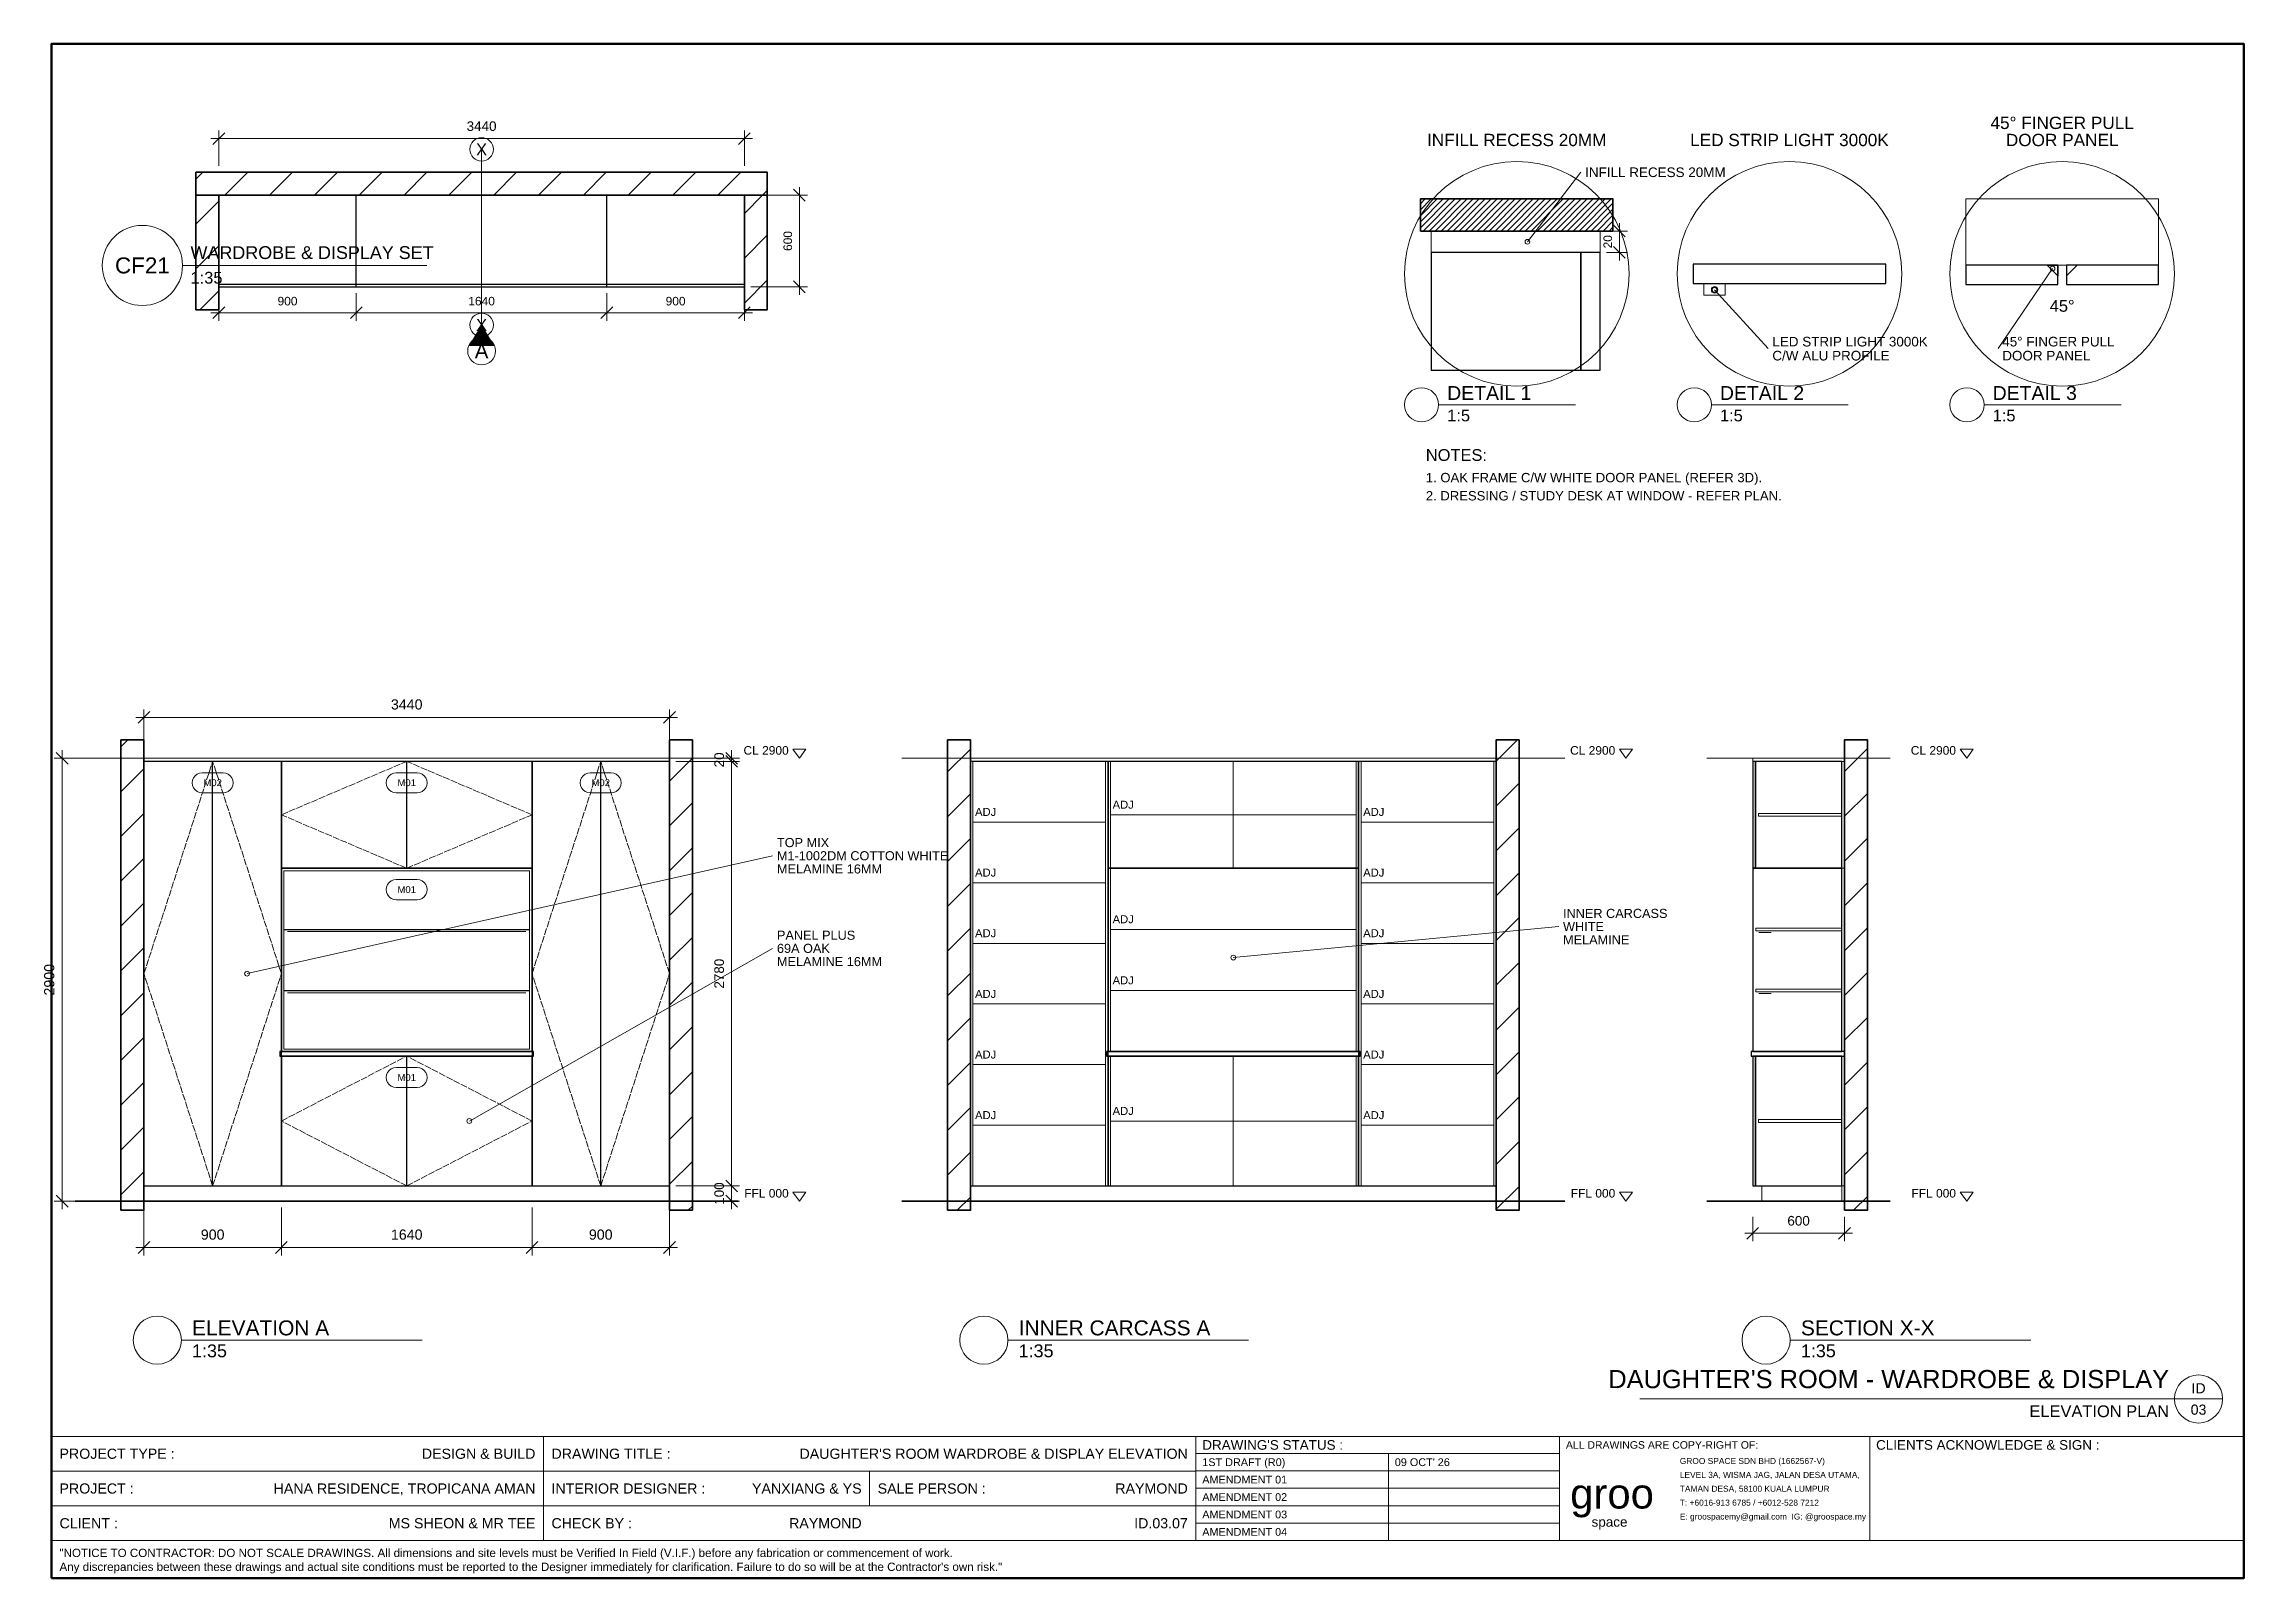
# Model space of a CAD drawing. Header units: millimetres. Extents: x 4 to 415, y 5 to 292.
import ezdxf
from ezdxf.enums import TextEntityAlignment as Align

# ---------------------------------------------------------------- set-up
doc = ezdxf.new("R2010")
doc.units = ezdxf.units.MM
doc.linetypes.add('DASHED', pattern=[1.524, 1.27, -0.254])
for name, color, linetype, lineweight in [('0-SHEET', 7, 'CONTINUOUS', 50), ('0-TITLE', 7, 'CONTINUOUS', 18), ('0-TITLE-TXT', 7, 'CONTINUOUS', 13), ('A-WALL', 250, 'CONTINUOUS', 35), ('I-CEIL', 7, 'CONTINUOUS', 18), ('I-DIM', 5, 'CONTINUOUS', 13), ('I-JOIN', 6, 'CONTINUOUS', 25), ('I-JOIN-ELEV', 7, 'CONTINUOUS', 25), ('I-JOIN-HATCH', 8, 'CONTINUOUS', 9), ('I-JOIN-HIDDEN', 6, 'DASHED', 13), ('I-JOIN-THIN', 7, 'CONTINUOUS', 13), ('I-LITE', 1, 'CONTINUOUS', 18), ('I-NOTE', 1, 'CONTINUOUS', 13), ('I-SYMB', 6, 'CONTINUOUS', 18), ('I-TAG', 5, 'CONTINUOUS', 13), ('I-TEXT', 7, 'CONTINUOUS', 13)]:
    doc.layers.add(name, color=color, linetype=linetype, lineweight=lineweight)
doc.styles.get("Standard").update_dxf_attribs({"font": 'arial.ttf'})

msp = doc.modelspace()

# ---------------------------------------------------------------- hatches: boundary and pattern name
at = {"layer": 'I-JOIN-HATCH'}
h = msp.add_hatch(dxfattribs=at)
h.set_pattern_fill('ANSI31', scale=1.8667)
h.paths.add_polyline_path([(32, 263.71), (138.86, 263.71), (138.86, 268), (32, 268)])
h = msp.add_hatch(dxfattribs=at)
h.set_pattern_fill('ANSI31', scale=1.8667)
h.paths.add_polyline_path([(32, 242.29), (36.29, 242.29), (36.29, 263.71), (32, 263.71)])
h = msp.add_hatch(dxfattribs=at)
h.set_pattern_fill('ANSI31', scale=1.8667)
h.paths.add_polyline_path([(134.57, 242.29), (138.86, 242.29), (138.86, 263.71), (134.57, 263.71)])
h = msp.add_hatch(dxfattribs=at)
h.set_pattern_fill('ANSI31', scale=0.25)
h.paths.add_polyline_path([(261, 257), (297, 257), (297, 263), (261, 263)])
h = msp.add_hatch(dxfattribs=at)
h.set_pattern_fill('ANSI31', scale=1.8667)
h.paths.add_polyline_path([(18, 73.79), (22.29, 73.79), (22.29, 161.79), (18, 161.79)])
h = msp.add_hatch(dxfattribs=at)
h.set_pattern_fill('ANSI31', scale=1.8667)
h.paths.add_polyline_path([(120.57, 73.79), (124.86, 73.79), (124.86, 161.79), (120.57, 161.79)])
h = msp.add_hatch(dxfattribs=at)
h.set_pattern_fill('ANSI31', scale=1.8667)
h.paths.add_polyline_path([(172.57, 73.79), (176.86, 73.79), (176.86, 161.79), (172.57, 161.79)])
h = msp.add_hatch(dxfattribs=at)
h.set_pattern_fill('ANSI31', scale=1.8667)
h.paths.add_polyline_path([(275.14, 73.79), (279.43, 73.79), (279.43, 161.79), (275.14, 161.79)])
h = msp.add_hatch(dxfattribs=at)
h.set_pattern_fill('ANSI31', scale=1.86667)
h.paths.add_polyline_path([(340.29, 73.79), (344.57, 73.79), (344.57, 161.79), (340.29, 161.79)])
at = {"layer": 'I-SYMB'}
h = msp.add_hatch(color=6, dxfattribs=at)
h.dxf.hatch_style = 1
h.paths.add_polyline_path([(85.43, 239.51), (83.01, 235.51), (87.85, 235.51)])

# ---------------------------------------------------------------- linework, layer by layer
at = {"layer": '0-SHEET'}
msp.add_lwpolyline([(5, 5), (415, 5), (415, 292), (5, 292)], close=True, dxfattribs=at)
at = {"layer": '0-TITLE'}
for p, q in [((5, 31.5), (415, 31.5)), ((97, 12), (97, 31.5)), ((219, 12), (219, 31.5)), ((287, 12), (287, 31.5)), ((345, 12), (345, 31.5)), ((5, 25), (219, 25)), ((158, 18.5), (158, 25)), ((219, 28.3), (287, 28.3)), ((219, 25.04), (287, 25.04)), ((255, 12), (255, 28.3)), ((219, 21.78), (287, 21.78)), ((5, 18.5), (219, 18.5)), ((219, 18.52), (287, 18.52)), ((219, 15.26), (287, 15.26)), ((5, 12), (415, 12))]:
    msp.add_line(p, q, dxfattribs=at)
at = {"layer": 'A-WALL'}
for p, q in [((9.43, 75.5), (133.43, 75.5)), ((164, 75.5), (288, 75.5)), ((314.57, 75.5), (348.86, 75.5))]:
    msp.add_line(p, q, dxfattribs=at)
for points in [[(32, 263.71), (138.86, 263.71), (138.86, 268), (32, 268)], [(32, 242.29), (36.29, 242.29), (36.29, 263.71), (32, 263.71)], [(134.57, 242.29), (138.86, 242.29), (138.86, 263.71), (134.57, 263.71)], [(261, 257), (297, 257), (297, 263), (261, 263)], [(18, 73.79), (22.29, 73.79), (22.29, 161.79), (18, 161.79)], [(120.57, 73.79), (124.86, 73.79), (124.86, 161.79), (120.57, 161.79)], [(172.57, 73.79), (176.86, 73.79), (176.86, 161.79), (172.57, 161.79)], [(275.14, 73.79), (279.43, 73.79), (279.43, 161.79), (275.14, 161.79)], [(340.29, 73.79), (344.57, 73.79), (344.57, 161.79), (340.29, 161.79)]]:
    msp.add_lwpolyline(points, close=True, dxfattribs=at)
at = {"layer": 'I-CEIL'}
for p, q in [((9.43, 158.36), (133.43, 158.36)), ((164, 158.36), (288, 158.36)), ((314.57, 158.36), (348.86, 158.36))]:
    msp.add_line(p, q, dxfattribs=at)
at = {"layer": 'I-DIM'}
for p, q in [((36.29, 269.2), (36.29, 275.79)), ((134.57, 269.2), (134.57, 275.79)), ((34.79, 274.29), (136.07, 274.29)), ((35.19, 273.19), (37.39, 275.39)), ((133.47, 273.19), (135.67, 275.39)), ((135.77, 263.71), (146.36, 263.71)), ((145.96, 262.61), (143.76, 264.81)), ((144.86, 245.07), (144.86, 265.21)), ((295.8, 257), (299.7, 257)), ((299.3, 255.9), (297.1, 258.1)), ((298.2, 251.5), (298.2, 258.5)), ((295.8, 253), (299.7, 253)), ((299.3, 251.9), (297.1, 254.1)), ((145.96, 245.47), (143.76, 247.67)), ((35.19, 240.61), (37.39, 242.81)), ((36.29, 245.37), (36.29, 240.21)), ((60.9, 240.61), (63.1, 242.81)), ((60.9, 240.61), (63.1, 242.81)), ((62, 245.37), (62, 240.21)), ((62, 245.37), (62, 240.21)), ((107.76, 240.61), (109.96, 242.81)), ((107.76, 240.61), (109.96, 242.81)), ((108.86, 245.37), (108.86, 240.21)), ((108.86, 245.37), (108.86, 240.21)), ((133.47, 240.61), (135.67, 242.81)), ((134.57, 245.37), (134.57, 240.21)), ((135.77, 246.57), (146.36, 246.57)), ((34.79, 241.71), (63.5, 241.71)), ((60.5, 241.71), (110.36, 241.71)), ((107.36, 241.71), (136.07, 241.71)), ((20.79, 166.02), (122.07, 166.02)), ((21.19, 164.92), (23.39, 167.12)), ((22.29, 159.56), (22.29, 167.52)), ((119.47, 164.92), (121.67, 167.12)), ((120.57, 159.56), (120.57, 167.52)), ((21.09, 158.36), (5.5, 158.36)), ((8.1, 157.26), (5.9, 159.46)), ((7, 74), (7, 159.86)), ((121.77, 158.36), (133.69, 158.36)), ((121.77, 157.79), (133.69, 157.79)), ((121.77, 157.79), (133.69, 157.79)), ((133.29, 157.26), (131.09, 159.46)), ((133.29, 156.69), (131.09, 158.89)), ((133.29, 156.69), (131.09, 158.89)), ((132.19, 156.29), (132.19, 159.86)), ((132.19, 76.86), (132.19, 159.29)), ((121.77, 78.36), (133.69, 78.36)), ((121.77, 78.36), (133.69, 78.36)), ((133.29, 77.26), (131.09, 79.46)), ((133.29, 77.26), (131.09, 79.46)), ((132.19, 74), (132.19, 79.86)), ((21.09, 75.5), (5.5, 75.5)), ((8.1, 74.4), (5.9, 76.6)), ((22.29, 74.3), (22.29, 65.33)), ((48, 74.3), (48, 65.33)), ((48, 74.3), (48, 65.33)), ((94.86, 74.3), (94.86, 65.33)), ((94.86, 74.3), (94.86, 65.33)), ((120.57, 74.3), (120.57, 65.33)), ((121.77, 75.5), (133.69, 75.5)), ((133.29, 74.4), (131.09, 76.6)), ((322.04, 68.4), (324.24, 70.6)), ((323.14, 72.59), (323.14, 68)), ((339.19, 68.4), (341.39, 70.6)), ((340.29, 72.59), (340.29, 68)), ((20.79, 66.83), (49.5, 66.83)), ((21.19, 65.73), (23.39, 67.93)), ((46.5, 66.83), (96.36, 66.83)), ((46.9, 65.73), (49.1, 67.93)), ((46.9, 65.73), (49.1, 67.93)), ((93.36, 66.83), (122.07, 66.83)), ((93.76, 65.73), (95.96, 67.93)), ((93.76, 65.73), (95.96, 67.93)), ((119.47, 65.73), (121.67, 67.93)), ((321.64, 69.5), (341.79, 69.5))]:
    msp.add_line(p, q, dxfattribs=at)
at = {"layer": 'I-JOIN'}
for p, q in [((36.29, 246.57), (36.29, 263.71)), ((62, 246.57), (62, 263.71)), ((108.86, 246.57), (108.86, 263.71)), ((36.29, 247.09), (134.57, 247.09))]:
    msp.add_line(p, q, dxfattribs=at)
msp.add_lwpolyline([(36.29, 246.57), (134.57, 246.57), (134.57, 263.71), (36.29, 263.71)], close=True, dxfattribs=at)
at = {"layer": 'I-JOIN-ELEV'}
for p, q in [((35.14, 78.36), (35.14, 157.79)), ((71.43, 137.79), (71.43, 157.79)), ((107.71, 78.36), (107.71, 157.79)), ((48.46, 126.36), (94.4, 126.36)), ((48.46, 114.93), (94.4, 114.93)), ((71.43, 78.36), (71.43, 102.64))]:
    msp.add_line(p, q, dxfattribs=at)
for points in [[(263, 231), (291, 231), (291, 253), (263, 253)], [(291, 231), (294.6, 231), (294.6, 253), (291, 253)], [(312, 247.2), (348, 247.2), (348, 250.8), (312, 250.8)], [(363, 247), (380.2, 247), (380.2, 250.6), (363, 250.6)], [(380.2, 250.6), (380.2, 248.6), (378.2, 250.6)], [(381.8, 247), (399, 247), (399, 250.6), (381.8, 250.6)], [(381.8, 250.6), (381.8, 248.6), (383.8, 250.6)], [(22.29, 78.36), (48, 78.36), (48, 157.79), (22.29, 157.79)], [(22.29, 78.36), (120.57, 78.36), (120.57, 157.79), (22.29, 157.79)], [(48, 137.79), (94.86, 137.79), (94.86, 157.79), (48, 157.79)], [(94.86, 78.36), (120.57, 78.36), (120.57, 157.79), (94.86, 157.79)], [(176.86, 78.36), (202.57, 78.36), (202.57, 157.79), (176.86, 157.79)], [(176.86, 78.36), (275.14, 78.36), (275.14, 157.79), (176.86, 157.79)], [(202.57, 137.79), (249.43, 137.79), (249.43, 157.79), (202.57, 157.79)], [(249.43, 78.36), (275.14, 78.36), (275.14, 157.79), (249.43, 157.79)], [(323.14, 137.79), (323.66, 137.79), (323.66, 157.79), (323.14, 157.79)], [(323.66, 137.79), (339.77, 137.79), (339.77, 157.79), (323.66, 157.79)], [(48, 103.5), (94.86, 103.5), (94.86, 137.79), (48, 137.79)], [(202.57, 103.5), (249.43, 103.5), (249.43, 137.79), (202.57, 137.79)], [(323.14, 103.5), (339.77, 103.5), (339.77, 137.79), (323.14, 137.79)], [(47.71, 102.64), (95.14, 102.64), (95.14, 103.5), (47.71, 103.5)], [(202.29, 102.64), (249.71, 102.64), (249.71, 103.5), (202.29, 103.5)], [(322.86, 102.64), (340.29, 102.64), (340.29, 103.5), (322.86, 103.5)], [(48, 78.36), (94.86, 78.36), (94.86, 102.64), (48, 102.64)], [(202.57, 78.36), (249.43, 78.36), (249.43, 102.64), (202.57, 102.64)], [(323.14, 78.36), (323.66, 78.36), (323.66, 102.64), (323.14, 102.64)], [(323.66, 78.36), (339.77, 78.36), (339.77, 102.64), (323.66, 102.64)]]:
    msp.add_lwpolyline(points, close=True, dxfattribs=at)
at = {"layer": 'I-JOIN-HIDDEN'}
for points in [[(35.14, 78.36), (22.29, 118.07), (35.14, 157.79)], [(35.14, 78.36), (48, 118.07), (35.14, 157.79)], [(71.43, 137.79), (48, 147.79), (71.43, 157.79)], [(71.43, 137.79), (94.86, 147.79), (71.43, 157.79)], [(107.71, 78.36), (94.86, 118.07), (107.71, 157.79)], [(107.71, 78.36), (120.57, 118.07), (107.71, 157.79)], [(71.43, 78.36), (48, 90.5), (71.43, 102.64)], [(71.43, 78.36), (94.86, 90.5), (71.43, 102.64)]]:
    msp.add_lwpolyline(points, dxfattribs=at)
at = {"layer": 'I-JOIN-THIN'}
for p, q in [((177.31, 78.36), (177.31, 157.79)), ((202.11, 78.36), (202.11, 157.79)), ((203.03, 137.79), (203.03, 157.79)), ((226, 137.79), (226, 157.79)), ((248.97, 137.79), (248.97, 157.79)), ((249.89, 78.36), (249.89, 157.79)), ((274.69, 78.36), (274.69, 157.79)), ((177.31, 146.44), (202.11, 146.44)), ((203.03, 147.79), (248.97, 147.79)), ((249.89, 146.44), (274.69, 146.44)), ((203.03, 103.5), (203.03, 137.79)), ((248.97, 103.5), (248.97, 137.79)), ((177.31, 135.09), (202.11, 135.09)), ((249.89, 135.09), (274.69, 135.09)), ((177.31, 123.74), (202.11, 123.74)), ((203.03, 126.36), (248.97, 126.36)), ((249.89, 123.74), (274.69, 123.74)), ((177.31, 112.4), (202.11, 112.4)), ((203.03, 114.93), (248.97, 114.93)), ((249.89, 112.4), (274.69, 112.4)), ((177.31, 101.05), (202.11, 101.05)), ((203.03, 78.36), (203.03, 102.64)), ((226, 78.36), (226, 102.64)), ((248.97, 78.36), (248.97, 102.64)), ((249.89, 101.05), (274.69, 101.05)), ((177.31, 89.7), (202.11, 89.7)), ((203.03, 90.5), (248.97, 90.5)), ((249.89, 89.7), (274.69, 89.7))]:
    msp.add_line(p, q, dxfattribs=at)
for points in [[(363, 250.6), (399, 250.6), (399, 263), (363, 263)], [(263, 253), (294.6, 253), (294.6, 257), (263, 257)], [(22.29, 157.79), (120.57, 157.79), (120.57, 158.36), (22.29, 158.36)], [(176.86, 157.79), (275.14, 157.79), (275.14, 158.36), (176.86, 158.36)], [(323.14, 157.79), (340.29, 157.79), (340.29, 158.36), (323.14, 158.36)], [(339.77, 137.79), (340.29, 137.79), (340.29, 157.79), (339.77, 157.79)], [(324.23, 147.53), (339.77, 147.53), (339.77, 148.04), (324.23, 148.04)], [(48.46, 103.96), (94.4, 103.96), (94.4, 137.33), (48.46, 137.33)], [(339.77, 103.5), (340.29, 103.5), (340.29, 137.79), (339.77, 137.79)], [(323.71, 126.1), (339.77, 126.1), (339.77, 126.61), (323.71, 126.61)], [(323.71, 114.67), (339.77, 114.67), (339.77, 115.19), (323.71, 115.19)], [(339.77, 78.36), (340.29, 78.36), (340.29, 102.64), (339.77, 102.64)], [(324.23, 90.24), (339.77, 90.24), (339.77, 90.76), (324.23, 90.76)], [(22.29, 75.5), (120.57, 75.5), (120.57, 78.36), (22.29, 78.36)], [(176.86, 75.5), (275.14, 75.5), (275.14, 78.36), (176.86, 78.36)], [(324.86, 75.5), (339.77, 75.5), (339.77, 78.36), (324.86, 78.36)]]:
    msp.add_lwpolyline(points, close=True, dxfattribs=at)
at = {"layer": 'I-LITE', "color": 1}
for p, q in [((49.14, 125.93), (93.71, 125.93)), ((324.29, 125.79), (326.57, 125.79)), ((49.14, 114.5), (93.71, 114.5)), ((324.29, 114.36), (326.57, 114.36))]:
    msp.add_line(p, q, dxfattribs=at)
msp.add_lwpolyline([(314, 245), (318, 245), (318, 247.2), (314, 247.2)], close=True, dxfattribs=at)
msp.add_circle((316, 246), 0.6, dxfattribs=at)
at = {"layer": 'I-NOTE', "color": 1}
for p, q in [((281, 255), (291, 268)), ((379.2, 250), (369, 235)), ((316, 246), (326, 235)), ((264.4, 224.5), (290, 224.5)), ((315.4, 224.5), (341, 224.5)), ((366.4, 224.5), (392, 224.5))]:
    msp.add_line(p, q, dxfattribs=at)
at = {"layer": 'I-NOTE', "color": 7}
for p, q in [((41.57, 118.07), (139.86, 140.13)), ((226, 121.07), (286.86, 126.87)), ((83.14, 90.5), (139.86, 122.8))]:
    msp.add_line(p, q, dxfattribs=at)
at = {"layer": 'I-NOTE', "color": 1}
for points in [[(144.86, 158.36), (143.66, 160.04), (146.06, 160.04)], [(299.43, 158.36), (298.23, 160.04), (300.63, 160.04)], [(363.14, 158.36), (361.94, 160.04), (364.34, 160.04)], [(144.86, 75.5), (143.66, 77.18), (146.06, 77.18)], [(299.43, 75.5), (298.23, 77.18), (300.63, 77.18)], [(363.14, 75.5), (361.94, 77.18), (364.34, 77.18)]]:
    msp.add_lwpolyline(points, close=True, dxfattribs=at)
for centre, radius in [((279, 249), 21), ((330, 249), 21), ((381, 249), 21), ((281, 255), 0.45), ((379.2, 250), 0.45), ((316, 246), 0.45), ((261.2, 224.5), 3.2), ((312.2, 224.5), 3.2), ((363.2, 224.5), 3.2)]:
    msp.add_circle(centre, radius, dxfattribs=at)
at = {"layer": 'I-NOTE', "color": 7}
for centre in [(226, 121.07), (41.57, 118.07), (83.14, 90.5)]:
    msp.add_circle(centre, 0.45, dxfattribs=at)
at = {"layer": 'I-SYMB', "color": 6}
msp.add_line((85.43, 239.43), (85.43, 272.29), dxfattribs=at)
for centre, radius in [((85.43, 272.29), 2.2), ((85.43, 239.43), 2.2), ((85.43, 234.57), 2.6)]:
    msp.add_circle(centre, radius, dxfattribs=at)
at = {"layer": 'I-TAG'}
for points in [[(33.19, 155.66), (32.71, 155.6), (32.26, 155.41), (31.87, 155.11), (31.57, 154.72), (31.38, 154.27), (31.32, 153.79), (31.38, 153.3), (31.57, 152.85), (31.87, 152.46), (32.26, 152.16), (32.71, 151.97), (33.19, 151.91), (37.09, 151.91), (37.58, 151.97), (38.03, 152.16), (38.42, 152.46), (38.72, 152.85), (38.9, 153.3), (38.97, 153.79), (38.9, 154.27), (38.72, 154.72), (38.42, 155.11), (38.03, 155.41), (37.58, 155.6), (37.09, 155.66)], [(69.48, 155.66), (68.99, 155.6), (68.54, 155.41), (68.15, 155.11), (67.85, 154.72), (67.67, 154.27), (67.6, 153.79), (67.67, 153.3), (67.85, 152.85), (68.15, 152.46), (68.54, 152.16), (68.99, 151.97), (69.48, 151.91), (73.38, 151.91), (73.86, 151.97), (74.32, 152.16), (74.7, 152.46), (75, 152.85), (75.19, 153.3), (75.25, 153.79), (75.19, 154.27), (75, 154.72), (74.7, 155.11), (74.32, 155.41), (73.86, 155.6), (73.38, 155.66)], [(105.76, 155.66), (105.28, 155.6), (104.83, 155.41), (104.44, 155.11), (104.14, 154.72), (103.95, 154.27), (103.89, 153.79), (103.95, 153.3), (104.14, 152.85), (104.44, 152.46), (104.83, 152.16), (105.28, 151.97), (105.76, 151.91), (109.66, 151.91), (110.15, 151.97), (110.6, 152.16), (110.99, 152.46), (111.29, 152.85), (111.48, 153.3), (111.54, 153.79), (111.48, 154.27), (111.29, 154.72), (110.99, 155.11), (110.6, 155.41), (110.15, 155.6), (109.66, 155.66)], [(69.48, 135.66), (68.99, 135.6), (68.54, 135.41), (68.15, 135.11), (67.85, 134.72), (67.67, 134.27), (67.6, 133.79), (67.67, 133.3), (67.85, 132.85), (68.15, 132.46), (68.54, 132.16), (68.99, 131.97), (69.48, 131.91), (73.38, 131.91), (73.86, 131.97), (74.32, 132.16), (74.7, 132.46), (75, 132.85), (75.19, 133.3), (75.25, 133.79), (75.19, 134.27), (75, 134.72), (74.7, 135.11), (74.32, 135.41), (73.86, 135.6), (73.38, 135.66)], [(69.48, 100.52), (68.99, 100.45), (68.54, 100.27), (68.15, 99.97), (67.85, 99.58), (67.67, 99.13), (67.6, 98.64), (67.67, 98.16), (67.85, 97.71), (68.15, 97.32), (68.54, 97.02), (68.99, 96.83), (69.48, 96.77), (73.38, 96.77), (73.86, 96.83), (74.32, 97.02), (74.7, 97.32), (75, 97.71), (75.19, 98.16), (75.25, 98.64), (75.19, 99.13), (75, 99.58), (74.7, 99.97), (74.32, 100.27), (73.86, 100.45), (73.38, 100.52)]]:
    msp.add_lwpolyline(points, close=True, dxfattribs=at)
at = {"layer": 'I-TEXT'}
for p, q in [((29.5, 250.57), (75.2, 250.57)), ((29.29, 49.5), (74.29, 49.5)), ((183.86, 49.5), (228.86, 49.5)), ((330.14, 49.5), (375.14, 49.5)), ((302, 38.5), (402, 38.5)), ((402, 38.5), (411, 38.5))]:
    msp.add_line(p, q, dxfattribs=at)
for centre, radius in [((22, 250.57), 7.5), ((24.79, 49.5), 4.5), ((179.36, 49.5), 4.5), ((325.64, 49.5), 4.5), ((406.5, 38.5), 4.5)]:
    msp.add_circle(centre, radius, dxfattribs=at)

# ---------------------------------------------------------------- texts
at = {"layer": '0-TITLE-TXT'}
for s, height, p in [('PROJECT TYPE :', 1.9, (6.5, 28.25)), ('DRAWING TITLE :', 1.9, (98.5, 28.25)), ("DRAWING'S STATUS :", 1.8, (220.2, 29.9)), ('ALL DRAWINGS ARE COPY-RIGHT OF:', 1.4, (288.2, 29.9)), ('CLIENTS ACKNOWLEDGE & SIGN :', 1.8, (346.2, 29.9)), ('1ST DRAFT (R0)', 1.45, (220.2, 26.67)), ("09 OCT' 26", 1.45, (256.2, 26.67)), ('GROO SPACE SDN BHD (1662567-V)', 1.12, (309.5, 26.9)), ('LEVEL 3A, WISMA JAG, JALAN DESA UTAMA,', 1.12, (309.5, 24.3)), ('PROJECT :', 1.9, (6.5, 21.75)), ('INTERIOR DESIGNER :', 1.9, (98.5, 21.75)), ('SALE PERSON :', 1.9, (159.5, 21.75)), ('AMENDMENT 01', 1.45, (220.2, 23.41)), ('AMENDMENT 02', 1.45, (220.2, 20.15)), ('TAMAN DESA, 58100 KUALA LUMPUR', 1.12, (309.5, 21.7)), ('AMENDMENT 03', 1.45, (220.2, 16.89)), ('T: +6016-913 6785 / +6012-528 7212', 1.12, (309.5, 19.1)), ('E: groospacemy@gmail.com  IG: @groospace.my', 1.12, (309.5, 16.5)), ('CLIENT :', 1.9, (6.5, 15.25)), ('CHECK BY :', 1.9, (98.5, 15.25)), ('AMENDMENT 04', 1.45, (220.2, 13.63)), ('"NOTICE TO CONTRACTOR: DO NOT SCALE DRAWINGS. All dimensions and site levels must be Verified In Field (V.I.F.) before any fabrication or commencement of work.', 1.55, (6.5, 9.7)), ('Any discrepancies between these drawings and actual site conditions must be reported to the Designer immediately for clarification. Failure to do so will be at the Contractor\'s own risk."', 1.55, (6.5, 7.1))]:
    msp.add_text(s, height=height, dxfattribs=at).set_placement(p, align=Align.MIDDLE_LEFT)
for s, p in [('DESIGN & BUILD', (95.5, 28.25)), ("DAUGHTER'S ROOM WARDROBE & DISPLAY ELEVATION", (217.5, 28.25)), ('HANA RESIDENCE, TROPICANA AMAN', (95.5, 21.75)), ('YANXIANG & YS', (156.5, 21.75)), ('RAYMOND', (217.5, 21.75)), ('MS SHEON & MR TEE', (95.5, 15.25)), ('RAYMOND', (156.5, 15.25)), ('ID.03.07', (217.5, 15.25))]:
    msp.add_text(s, height=1.9, dxfattribs=at).set_placement(p, align=Align.MIDDLE_RIGHT)
for s, height, p in [('groo', 5.6, (289, 18)), ('space', 1.8, (293, 14.6))]:
    msp.add_text(s, height=height, dxfattribs=at).set_placement(p)
at = {"layer": 'I-DIM'}
for s, height, p in [('3440', 1.8, (85.43, 275.19)), ('900', 1.6, (49.14, 242.61)), ('1640', 1.6, (85.43, 242.61)), ('900', 1.6, (121.71, 242.61)), ('3440', 1.9, (71.43, 166.92)), ('900', 1.9, (35.14, 67.73)), ('1640', 1.9, (71.43, 67.73)), ('900', 1.9, (107.71, 67.73)), ('600', 1.8, (331.71, 70.4))]:
    msp.add_text(s, height=height, dxfattribs=at).set_placement(p, align=Align.BOTTOM_CENTER)
for s, height, p in [('600', 1.6, (143.96, 255.14)), ('20', 1.6, (297.3, 255)), ('20', 1.8, (131.29, 158.07)), ('2900', 1.9, (6.1, 116.93)), ('2780', 1.8, (131.29, 118.07)), ('100', 1.8, (131.29, 76.93))]:
    msp.add_text(s, height=height, rotation=90, dxfattribs=at).set_placement(p, align=Align.BOTTOM_CENTER)
at = {"layer": 'I-NOTE', "color": 1}
for s, p in [('45° FINGER PULL', (381, 275.4)), ('INFILL RECESS 20MM', (279, 272.2)), ('LED STRIP LIGHT 3000K', (330, 272.2)), ('DOOR PANEL', (381, 272.2))]:
    msp.add_text(s, height=2.3, dxfattribs=at).set_placement(p, align=Align.BOTTOM_CENTER)
for s, height, p in [('INFILL RECESS 20MM', 1.8, (291.8, 268)), ('C/W ALU PROFILE', 1.8, (326.8, 233.69)), ('LED STRIP LIGHT 3000K', 1.8, (326.8, 236.31)), ('45° FINGER PULL', 1.8, (369.8, 236.31)), ('DOOR PANEL', 1.8, (369.8, 233.69)), ('MELAMINE 16MM', 1.7, (140.66, 137.66)), ('MELAMINE', 1.7, (287.66, 124.41)), ('MELAMINE 16MM', 1.7, (140.66, 120.33))]:
    msp.add_text(s, height=height, dxfattribs=at).set_placement(p, align=Align.MIDDLE_LEFT)
msp.add_text('45°', height=2.2, dxfattribs=at).set_placement((381, 243), align=Align.MIDDLE_CENTER)
for s, height, p in [('DETAIL 1', 2.6, (266, 225.4)), ('DETAIL 2', 2.6, (317, 225.4)), ('DETAIL 3', 2.6, (368, 225.4)), ('1:5', 2.2, (266, 221.4)), ('1:5', 2.2, (317, 221.4)), ('1:5', 2.2, (368, 221.4)), ('NOTES:', 2.2, (262, 214)), ('1. OAK FRAME C/W WHITE DOOR PANEL (REFER 3D).', 1.75, (262, 210)), ('2. DRESSING / STUDY DESK AT WINDOW - REFER PLAN.', 1.75, (262, 206.6))]:
    msp.add_text(s, height=height, dxfattribs=at).set_placement(p)
at = {"layer": 'I-NOTE', "color": 7}
for s, p in [('TOP MIX', (140.66, 142.59)), ('M1-1002DM COTTON WHITE', (140.66, 140.13)), ('WHITE', (287.66, 126.87)), ('INNER CARCASS', (287.66, 129.34)), ('69A OAK', (140.66, 122.8)), ('PANEL PLUS', (140.66, 125.26))]:
    msp.add_text(s, height=1.7, dxfattribs=at).set_placement(p, align=Align.MIDDLE_LEFT)
at = {"layer": 'I-SYMB', "color": 6}
for s, height, p in [('X', 2.2, (85.43, 272.29)), ('X', 2.2, (85.43, 239.43)), ('A', 2.73, (85.43, 234.57))]:
    msp.add_text(s, height=height, dxfattribs=at).set_placement(p, align=Align.MIDDLE_CENTER)
at = {"layer": 'I-TAG'}
for s, p in [('M02', (35.14, 153.79)), ('M01', (71.43, 153.79)), ('M02', (107.71, 153.79)), ('M01', (71.43, 133.79)), ('M01', (71.43, 98.64))]:
    msp.add_text(s, height=1.275, dxfattribs=at).set_placement(p, align=Align.MIDDLE_CENTER)
at = {"layer": 'I-TEXT'}
for s, height, p in [('CF21', 3, (22, 250.57)), ('ID', 1.9, (406.5, 40.5)), ('03', 1.9, (406.5, 36.5))]:
    msp.add_text(s, height=height, dxfattribs=at).set_placement(p, align=Align.MIDDLE_CENTER)
for s, height, p in [('WARDROBE & DISPLAY SET', 2.4, (31, 251.77)), ('1:35', 2.2, (31, 247.17)), ('ADJ', 1.5, (177.71, 147.58)), ('ADJ', 1.5, (203.43, 148.93)), ('ADJ', 1.5, (250.29, 147.58)), ('ADJ', 1.5, (177.71, 136.23)), ('ADJ', 1.5, (250.29, 136.23)), ('ADJ', 1.5, (203.43, 127.5)), ('ADJ', 1.5, (177.71, 124.89)), ('ADJ', 1.5, (250.29, 124.89)), ('ADJ', 1.5, (203.43, 116.07)), ('ADJ', 1.5, (177.71, 113.54)), ('ADJ', 1.5, (250.29, 113.54)), ('ADJ', 1.5, (177.71, 102.19)), ('ADJ', 1.5, (250.29, 102.19)), ('ADJ', 1.5, (177.71, 90.85)), ('ADJ', 1.5, (203.43, 91.64)), ('ADJ', 1.5, (250.29, 90.85)), ('ELEVATION A', 2.8, (31.29, 50.4)), ('INNER CARCASS A', 2.8, (185.86, 50.4)), ('SECTION X-X', 2.8, (332.14, 50.4)), ('1:35', 2.4, (31.29, 46.3)), ('1:35', 2.4, (185.86, 46.3)), ('1:35', 2.4, (332.14, 46.3))]:
    msp.add_text(s, height=height, dxfattribs=at).set_placement(p)
for s, height, p in [('CL 2900', 1.6, (142.86, 158.56)), ('CL 2900', 1.6, (297.43, 158.56)), ('CL 2900', 1.6, (361.14, 158.56)), ('FFL 000', 1.6, (142.86, 75.7)), ('FFL 000', 1.6, (297.43, 75.7)), ('FFL 000', 1.6, (361.14, 75.7)), ("DAUGHTER'S ROOM - WARDROBE & DISPLAY", 3.4, (401, 39.5))]:
    msp.add_text(s, height=height, dxfattribs=at).set_placement(p, align=Align.BOTTOM_RIGHT)
msp.add_text('ELEVATION PLAN', height=2.2, dxfattribs=at).set_placement((401, 37.3), align=Align.TOP_RIGHT)

doc.saveas('drawing.dxf')
